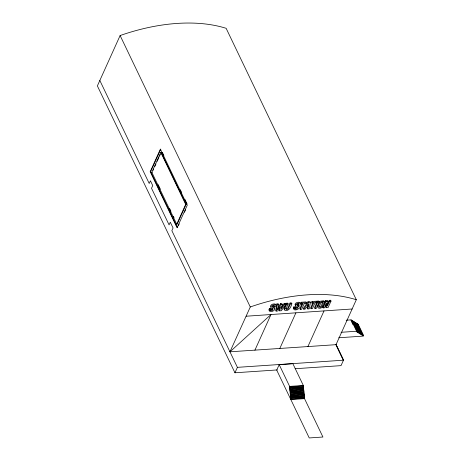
<?xml version="1.0" encoding="UTF-8"?>
<svg xmlns="http://www.w3.org/2000/svg" width="461" height="461" viewBox="0 0 461 461"><rect width="100%" height="100%" fill="white"/><g stroke="black" fill="none" stroke-linecap="round" stroke-linejoin="round"><path stroke-width="0.69" d="M324.227 301.834L324.25 301.517A2.115 1.222 -25.6 0 0 323.616 300.762L320.389 301.206L318.885 302.969M326.152 307.677L326.745 302.883L324.527 307.792L323.167 307.885L322.758 307.032L325.673 300.572L327.512 300.445L327.921 301.298L327.414 306.098L329.632 301.183L329.223 300.33L330.606 300.232L331.015 301.085L328.099 307.545L326.152 307.677L325.743 306.824L326.083 304.087M307.879 308.928L308.19 307.297L306.34 307.424L305.165 309.112L303.782 309.204L303.373 308.351L308.006 301.776L310.046 301.638L310.455 302.491L309.25 308.83L307.879 308.928L307.47 308.075L307.677 306.986M277.24 308.709L277.649 309.562L278.738 304.652L278.329 303.799L276.917 303.897L275.69 310.241L276.099 311.094L277.862 310.973L280.657 306.657L279.631 310.852L281.383 310.731L285.993 304.156L285.584 303.303L284.183 303.401L281.452 307.435M276.099 311.094L277.326 304.75L276.917 303.897M278.058 307.458L280.605 303.643L281.861 303.557L282.27 304.41L281.164 309.319L284.593 304.254L285.993 304.156M308.23 304.22L307.948 305.58L308.357 306.432L306.974 306.525L308.922 303.707L308.357 306.432M279.718 307.856L279.222 309.999L279.631 310.852M322.85 302.03C322.106 303.517 321.645 306.94 319.237 306.49M272.728 308.599L272.146 309.596L270.313 309.74L270.722 310.593L272.555 310.449L273.062 309.135C267.922 307.568 273.102 303.459 276.035 305.096A1.049 0.605 -25.6 0 1 276.11 305.62L275.597 306.761L274.203 306.853L273.794 306L274.059 305.424M297.212 306.928L296.625 307.925L295.052 308.213M298.642 303.43L298.279 304.329L298.688 305.182L300.076 305.09L300.589 303.955A1.049 0.605 -25.6 0 0 300.514 303.424C297.587 301.794 292.401 305.902 297.541 307.464L297.299 308.536L296.584 308.985L295.461 309.066L294.798 308.075M324.371 303.476L324.659 302.37A2.115 1.222 -25.6 0 0 324.025 301.615C320.516 300.589 317.525 304.946 318.148 307.936C320.003 308.807 322.567 307.827 323.299 305.856M317.808 305.355L317.738 307.084M234.949 372.782L237.403 367.348L343.468 360.202L336.017 344.672L356.307 299.736L226.138 28.311A148.932 86.224 -25.6 0 0 120.114 35.543L97.375 85.913L234.949 372.782L277.228 369.935M150.2 171.711L160.393 149.139L187.275 205.191L177.082 227.763L150.2 171.711L150.603 171.682L160.797 149.11M151.819 172.287L160.791 152.424L161.194 152.395L186.106 204.344L177.139 224.207L176.73 224.236L151.819 172.287L152.228 172.258M153.092 170.34L153.674 169.054M154.827 166.49L155.985 163.932M157.143 161.367L158.878 157.524M159.46 156.239L160.324 154.32M176.73 224.236L185.702 204.367L160.791 152.424M178.361 225.804L179.231 223.867M184.475 212.262L185.639 209.68M343.468 360.202L335.994 344.672L229.953 351.812L250.283 306.968L120.114 35.543M270.722 310.593L271.126 309.343L270.716 308.49L269.339 308.588L268.786 310.051L269.564 310.691M269.339 308.588L269.748 309.44C267.397 313.273 275.834 311.555 274.658 308.334C269.483 307.504 275.067 303.465 274.203 306.853M270.405 309.187L270.716 308.49M254.898 350.204L271.005 314.523L229.953 351.812M286.379 303.24L286.788 304.093L284.483 309.325L284.668 310.27C288.828 311.936 291.064 306.911 291.865 303.747L291.456 302.894L290.067 302.992L290.476 303.845L288.067 309.083L286.154 309.625L286.004 308.812L288.177 304.001L287.768 303.148L286.379 303.24L284.074 308.472L284.062 309.164L284.616 309.59M290.067 302.992C288.672 304.658 288.805 309.533 285.561 308.714M295.207 308.928L295.61 307.677L295.201 306.824L293.818 306.917L293.271 308.38L294.049 309.02M293.818 306.917L294.227 307.769C291.876 311.601 300.313 309.884 299.137 306.663C293.962 305.833 299.546 301.794 298.688 305.182M279.798 348.504L295.91 312.823M301.223 302.237L300.843 303.079L301.252 303.932L302.796 303.822L300.261 309.446L301.65 309.348L304.191 303.73L306.046 303.603L306.427 302.762L306.018 301.909L301.223 302.237L301.632 303.09L301.252 303.932M302.111 303.597L299.852 308.593L300.261 309.446M279.193 364.634L276.715 370.12L309.245 437.95L322.93 437.016L304.525 398.638L303.309 385.459L292.879 363.7L279.193 364.634L289.623 386.393L290.839 399.572L304.525 398.638M312.011 301.5L311.636 302.341L312.045 303.194L313.589 303.09L311.054 308.709L312.443 308.616L314.978 302.992L316.84 302.865L317.22 302.03L316.811 301.177L312.011 301.5L312.42 302.353L312.045 303.194M312.898 302.86L310.645 307.856L311.054 308.709M317.479 301.131L314.563 307.591L314.972 308.444L316.367 308.346L319.283 301.886L318.874 301.033L317.479 301.131L317.888 301.984L314.972 308.444M323.167 307.885L326.083 301.425L325.673 300.572M307.908 346.586L324.014 310.91M327.005 305.245L329.223 300.33M346.205 320.205L351.161 319.865L350.936 320.366L351.858 320.303L357.315 331.672L357.091 332.174L358.013 332.11L352.561 320.735L352.337 321.236L353.264 321.173L358.716 332.542L358.491 333.044L359.419 332.98L353.967 321.611L353.737 322.106L354.665 322.043L360.122 333.412L359.897 333.914L360.819 333.85L355.368 322.481L355.143 322.977L356.071 322.913L361.522 334.283L361.297 334.784L362.225 334.721L356.768 323.351L356.543 323.847L357.471 323.783L362.928 335.159L362.698 335.654L363.625 335.591L358.174 324.221L357.246 324.285L357.471 323.783M351.634 320.798L351.858 320.303M353.04 321.669L353.264 321.173M354.44 322.544L354.665 322.043M355.846 323.415L356.071 322.913M357.949 324.717L358.174 324.221M351.161 319.865L356.612 331.24L356.388 331.736L357.315 331.672M358.013 332.11L357.788 332.606L358.716 332.542M359.419 332.98L359.194 333.476L360.122 333.412M360.819 333.85L360.594 334.346L361.522 334.283M362.225 334.721L362 335.216L362.928 335.159M363.625 335.591L363.401 336.092L338.731 337.769M277.649 309.562L281.014 304.496L282.27 304.41M303.782 309.204L308.415 302.629L310.455 302.491M185.702 204.367L186.106 204.344M277.326 304.75L278.738 304.652M286.788 304.093L288.177 304.001M290.476 303.845L291.865 303.747M301.632 303.09L306.427 302.762M312.42 302.353L317.22 302.03M317.888 301.984L319.283 301.886M326.083 301.425L327.921 301.298M329.632 301.183L331.015 301.085M269.748 309.44L271.126 309.343M294.227 307.769L295.61 307.677M246.105 316.223L352.123 308.991M341.048 332.3L356.612 331.24M289.623 386.393L303.309 385.459M289.399 386.888L303.084 385.955M289.767 387.661L303.453 386.727M289.543 388.156L303.229 387.223M289.911 388.928L303.597 387.995M289.687 389.424L303.373 388.49M290.055 390.196L303.741 389.263M289.831 390.692L303.517 389.758M290.2 391.464L303.885 390.53M289.975 391.959L303.661 391.026M290.344 392.732L304.03 391.798M290.119 393.233L303.805 392.299M290.488 393.999L304.174 393.066M290.263 394.501L303.949 393.567M290.632 395.267L304.318 394.334M290.407 395.769L304.093 394.835M290.776 396.535L304.462 395.601M290.551 397.036L304.237 396.103M290.92 397.803L304.606 396.869M290.695 398.304L304.381 397.37M291.064 399.076L304.75 398.143M295.149 368.725L341.013 365.642L343.491 360.156L336.011 344.626M296.648 304.658L298.307 305.453L298.814 306.311M272.169 306.329L273.828 307.118L274.335 307.977M295.322 305.487C293.715 303.154 298.33 301.448 300.105 302.572A1.049 0.605 -25.6 0 1 300.18 303.102M270.843 307.153C269.23 304.825 273.851 303.119 275.626 304.243A1.049 0.605 -25.6 0 1 275.701 304.767M357.552 324.913L358.157 326.181M358.779 330.56L359.989 333.084M351.541 321.628L353.057 324.786M308.006 301.776L308.415 302.629M284.183 303.401L284.593 304.254M280.605 303.643L281.014 304.496M162.341 152.332L163.886 155.553M180.263 189.702L181.496 192.277M184.896 199.365L187.062 203.877M158.14 184.596L160.324 189.143M169.665 208.626L170.91 211.219M173.399 216.416L174.022 217.713M150.603 171.682L177.485 227.734M99.83 80.479L149.22 183.478L150.436 180.793L152.729 185.581L151.519 188.261L169.078 224.882L170.293 222.202L173.065 227.988L171.855 230.667L237.403 367.348M250.283 306.968A148.932 86.224 -25.6 0 1 356.307 299.736M323.259 302.883C323.196 307.856 316.211 309.711 321.029 303.044A1.25 0.726 -25.6 0 1 322.418 302.376L323.259 302.883"/></g></svg>
